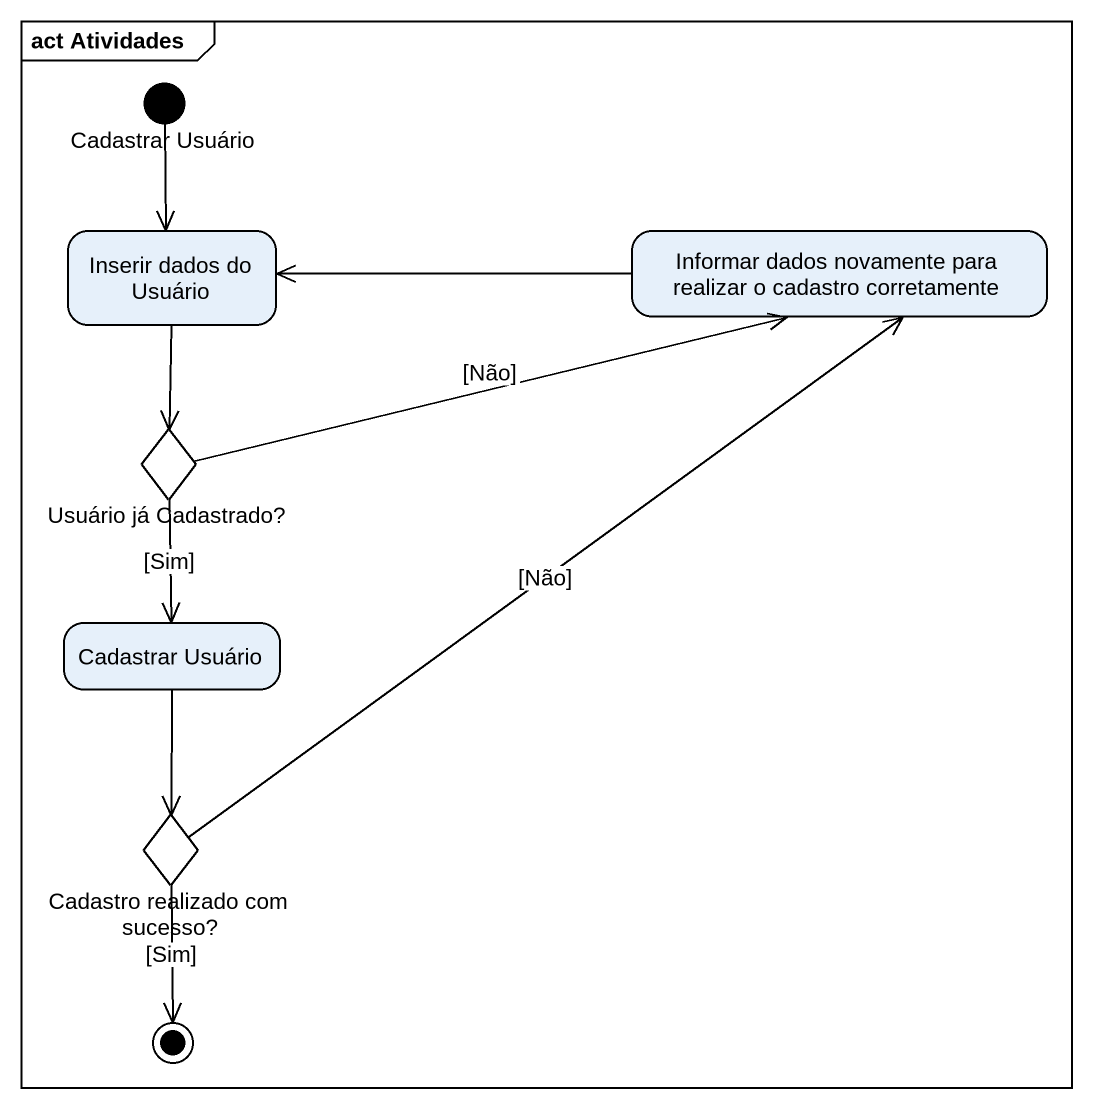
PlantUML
@startuml
mainframe act Atividades
hide empty description
state "Cadastrar Usuário" as Cadastrar_Usuário <<start>>
state "Inserir dados do Usuário" as Inserir_dados_do_Usuário
state "Informar dados novamente para realizar o cadastro corretamente" as Informar_dados_novamente
state "Usuário já Cadastrado?" as Usuário_já_Cadastrado <<choice>>
state "Cadastrar Usuário" as Cadastrar_Usuário_2
state "Cadastro realizado com sucesso?" as Cadastro_realizado_com <<choice>>
Cadastrar_Usuário --> Inserir_dados_do_Usuário
Inserir_dados_do_Usuário --> Usuário_já_Cadastrado
Informar_dados_novamente -left-> Inserir_dados_do_Usuário
Usuário_já_Cadastrado -right-> Informar_dados_novamente : [Não]
Usuário_já_Cadastrado --> Cadastrar_Usuário_2 : [Sim]
Cadastrar_Usuário_2 --> Cadastro_realizado_com
Cadastro_realizado_com -up-> Informar_dados_novamente : [Não]
Cadastro_realizado_com --> [*] : [Sim]
@enduml
